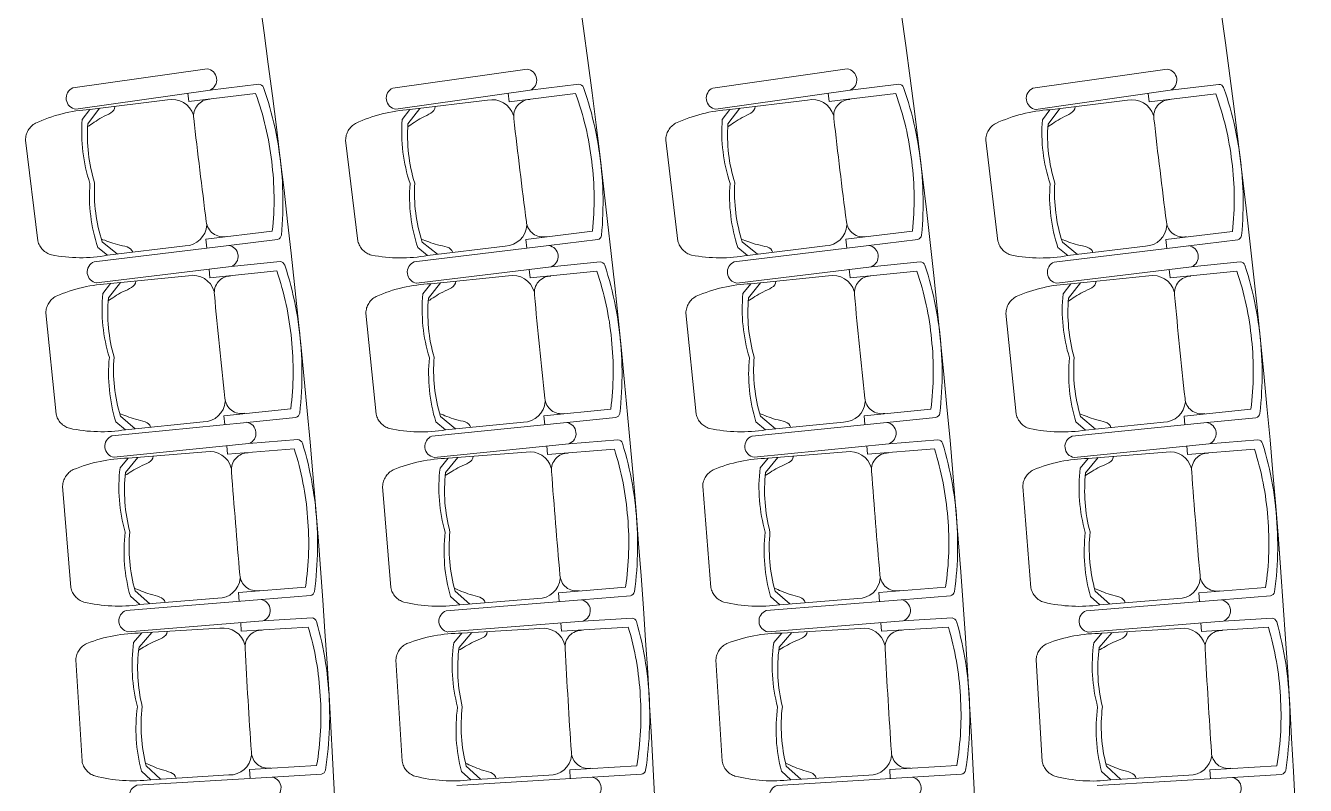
# Model space of a CAD drawing. Header units: millimetres. Extents: x 78.3 to 128, y 45 to 95.8.
# Drawn here: x 91.821 to 95.42, y 88.354 to 90.49 of the extents above; entities that cross this region are included whole.
import ezdxf

# ---------------------------------------------------------------- set-up
doc = ezdxf.new("R2010")
doc.units = ezdxf.units.MM
doc.header["$LTSCALE"] = 0.025
doc.linetypes.add('DASHED', pattern=[19.05, 12.7, -6.35])
doc.layers.add('EJES', color=7, linetype='Continuous', lineweight=0)

msp = doc.modelspace()

# ---------------------------------------------------------------- linework, layer by layer
at = {"lineweight": 15}
for p, q in [((92.3316, 90.3681), (91.9539, 90.3145)), ((93.2316, 90.3676), (92.8539, 90.314)), ((94.1316, 90.3678), (93.7539, 90.3142)), ((95.0316, 90.3673), (94.6539, 90.3137)), ((92.3397, 90.3086), (91.9621, 90.2551)), ((92.2777, 90.3001), (92.2806, 90.2763)), ((93.2397, 90.3081), (92.8621, 90.2545)), ((93.1777, 90.2996), (93.1806, 90.2758)), ((94.1397, 90.3084), (93.7621, 90.2548)), ((94.0777, 90.2998), (94.0806, 90.276)), ((95.0397, 90.3079), (94.6621, 90.2543)), ((94.9777, 90.2993), (94.9806, 90.2755)), ((92.2201, 90.2806), (92.0017, 90.2541)), ((93.1201, 90.2801), (92.9017, 90.2536)), ((94.0201, 90.2803), (93.8017, 90.2538)), ((94.9201, 90.2798), (94.7017, 90.2533)), ((92.0017, 90.2541), (91.9803, 90.2258)), ((92.0293, 90.2574), (91.9962, 90.2138)), ((92.9017, 90.2536), (92.8803, 90.2253)), ((92.9293, 90.2569), (92.8962, 90.2132)), ((93.8017, 90.2538), (93.7803, 90.2256)), ((93.8293, 90.2572), (93.7962, 90.2135)), ((94.7017, 90.2533), (94.6803, 90.225)), ((94.7293, 90.2566), (94.6962, 90.213)), ((92.3925, 89.8718), (92.0137, 89.8258)), ((92.0515, 89.844), (92.024, 89.8663)), ((92.0791, 89.8473), (92.0365, 89.8818)), ((92.2699, 89.8705), (92.0515, 89.844)), ((92.3276, 89.8891), (92.3306, 89.8643)), ((93.2925, 89.8713), (92.9137, 89.8253)), ((92.9515, 89.8434), (92.924, 89.8657)), ((92.9791, 89.8468), (92.9365, 89.8813)), ((93.1699, 89.8699), (92.9515, 89.8434)), ((93.2276, 89.8886), (93.2306, 89.8638)), ((94.1925, 89.8716), (93.8137, 89.8256)), ((93.8515, 89.8437), (93.824, 89.866)), ((93.8791, 89.847), (93.8365, 89.8815)), ((94.0699, 89.8702), (93.8515, 89.8437)), ((94.1276, 89.8889), (94.1306, 89.8641)), ((95.0925, 89.871), (94.7137, 89.8251)), ((94.7515, 89.8432), (94.724, 89.8655)), ((94.7791, 89.8465), (94.7365, 89.881)), ((94.9699, 89.8697), (94.7515, 89.8432)), ((95.0276, 89.8883), (95.0306, 89.8635)), ((92.3994, 89.8122), (92.0208, 89.7663)), ((92.3372, 89.8049), (92.3396, 89.7811)), ((93.2994, 89.8117), (92.9208, 89.7657)), ((93.2372, 89.8044), (93.2396, 89.7805)), ((94.1994, 89.812), (93.8208, 89.766)), ((94.1372, 89.8047), (94.1396, 89.7808)), ((95.0994, 89.8114), (94.7208, 89.7655)), ((95.0372, 89.8041), (95.0396, 89.7803)), ((92.0603, 89.7645), (92.0384, 89.7367)), ((92.088, 89.7673), (92.0541, 89.7243)), ((92.2793, 89.7866), (92.0603, 89.7645)), ((92.9603, 89.764), (92.9384, 89.7361)), ((92.988, 89.7668), (92.9541, 89.7237)), ((93.1793, 89.7861), (92.9603, 89.764)), ((93.8603, 89.7642), (93.8384, 89.7364)), ((93.888, 89.767), (93.8541, 89.724)), ((94.0793, 89.7863), (93.8603, 89.7642)), ((94.7603, 89.7637), (94.7384, 89.7359)), ((94.788, 89.7665), (94.7541, 89.7235)), ((94.9793, 89.7858), (94.7603, 89.7637)), ((92.4433, 89.3744), (92.0638, 89.3361)), ((92.1019, 89.3534), (92.0748, 89.3763)), ((92.1296, 89.3562), (92.0877, 89.3916)), ((92.3208, 89.3755), (92.1019, 89.3534)), ((92.3788, 89.393), (92.3813, 89.3682)), ((93.3433, 89.3739), (92.9638, 89.3356)), ((93.0019, 89.3529), (92.9748, 89.3758)), ((93.0296, 89.3557), (92.9877, 89.391)), ((93.2208, 89.375), (93.0019, 89.3529)), ((93.2788, 89.3925), (93.2813, 89.3676)), ((94.2433, 89.3742), (93.8638, 89.3358)), ((93.9019, 89.3532), (93.8748, 89.376)), ((93.9296, 89.356), (93.8877, 89.3913)), ((94.1208, 89.3753), (93.9019, 89.3532)), ((94.1788, 89.3928), (94.1813, 89.3679)), ((95.1433, 89.3736), (94.7638, 89.3353)), ((94.8019, 89.3526), (94.7748, 89.3755)), ((94.8296, 89.3554), (94.7877, 89.3908)), ((95.0208, 89.3748), (94.8019, 89.3526)), ((95.0788, 89.3922), (95.0813, 89.3674)), ((92.449, 89.3147), (92.0696, 89.2764)), ((92.3284, 89.2915), (92.1091, 89.2738)), ((92.3867, 89.3087), (92.3886, 89.2848)), ((93.349, 89.3142), (92.9696, 89.2758)), ((93.2284, 89.291), (93.0091, 89.2733)), ((93.2867, 89.3081), (93.2886, 89.2842)), ((94.249, 89.3144), (93.8696, 89.2761)), ((94.1284, 89.2912), (93.9091, 89.2735)), ((94.1867, 89.3084), (94.1886, 89.2845)), ((95.149, 89.3139), (94.7696, 89.2756)), ((95.0284, 89.2907), (94.8091, 89.273)), ((95.0867, 89.3079), (95.0886, 89.284)), ((92.1091, 89.2738), (92.0866, 89.2464)), ((92.1368, 89.276), (92.102, 89.2337)), ((93.0091, 89.2733), (92.9866, 89.2459)), ((93.0368, 89.2755), (93.002, 89.2332)), ((93.9091, 89.2735), (93.8866, 89.2462)), ((93.9368, 89.2758), (93.902, 89.2335)), ((94.8091, 89.273), (94.7866, 89.2456)), ((94.8368, 89.2752), (94.802, 89.2329)), ((92.1701, 88.8642), (92.1289, 88.9004)), ((92.42, 88.896), (92.422, 88.8711)), ((93.0701, 88.8637), (93.0289, 88.8999)), ((93.32, 88.8955), (93.322, 88.8706)), ((93.9701, 88.864), (93.9289, 88.9001)), ((94.22, 88.8958), (94.222, 88.8708)), ((94.8701, 88.8634), (94.8289, 88.8996)), ((95.12, 88.8952), (95.122, 88.8703)), ((92.4842, 88.8761), (92.1039, 88.8454)), ((92.1423, 88.862), (92.1157, 88.8854)), ((92.3617, 88.8797), (92.1423, 88.862)), ((93.3842, 88.8756), (93.0039, 88.8449)), ((93.0423, 88.8615), (93.0157, 88.8849)), ((93.2617, 88.8792), (93.0423, 88.8615)), ((94.2842, 88.8759), (93.9039, 88.8452)), ((93.9423, 88.8617), (93.9157, 88.8851)), ((94.1617, 88.8794), (93.9423, 88.8617)), ((95.1842, 88.8753), (94.8039, 88.8446)), ((94.8423, 88.8612), (94.8157, 88.8846)), ((95.0617, 88.8789), (94.8423, 88.8612)), ((92.4886, 88.8163), (92.1085, 88.7856)), ((92.3676, 88.7955), (92.148, 88.7822)), ((92.4262, 88.8115), (92.4277, 88.7876)), ((93.3886, 88.8158), (93.0085, 88.7851)), ((93.2676, 88.795), (93.048, 88.7817)), ((93.3262, 88.811), (93.3277, 88.787)), ((94.2886, 88.816), (93.9085, 88.7853)), ((94.1676, 88.7953), (93.948, 88.782)), ((94.2262, 88.8112), (94.2277, 88.7873)), ((95.1886, 88.8155), (94.8085, 88.7848)), ((95.0676, 88.7947), (94.848, 88.7814)), ((95.1262, 88.8107), (95.1277, 88.7868)), ((92.148, 88.7822), (92.1249, 88.7553)), ((92.1758, 88.7839), (92.1401, 88.7423)), ((93.048, 88.7817), (93.0249, 88.7548)), ((93.0758, 88.7834), (93.0401, 88.7418)), ((93.948, 88.782), (93.9249, 88.7551)), ((93.9758, 88.7837), (93.9401, 88.742)), ((94.848, 88.7814), (94.8249, 88.7545)), ((94.8758, 88.7831), (94.8401, 88.7415)), ((92.1729, 88.3698), (92.1468, 88.3938)), ((92.2007, 88.3715), (92.1603, 88.4085)), ((92.4512, 88.3983), (92.4527, 88.3733)), ((93.0729, 88.3693), (93.0468, 88.3932)), ((93.1007, 88.371), (93.0603, 88.408)), ((93.3512, 88.3977), (93.3527, 88.3728)), ((93.9729, 88.3696), (93.9468, 88.3935)), ((94.0007, 88.3713), (93.9603, 88.4083)), ((94.2512, 88.398), (94.2527, 88.3731)), ((94.8729, 88.3691), (94.8468, 88.393)), ((94.9007, 88.3707), (94.8603, 88.4077)), ((95.1512, 88.3975), (95.1527, 88.3725)), ((92.515, 88.3771), (92.1341, 88.354)), ((92.3926, 88.3831), (92.1729, 88.3698)), ((93.415, 88.3766), (93.0341, 88.3535)), ((93.2926, 88.3826), (93.0729, 88.3693)), ((94.315, 88.3768), (93.9341, 88.3538)), ((94.1926, 88.3829), (93.9729, 88.3696)), ((95.215, 88.3763), (94.8341, 88.3533)), ((95.0926, 88.3823), (94.8729, 88.3691))]:
    msp.add_line(p, q, dxfattribs=at)
at = {"linetype": 'DASHED', "lineweight": 15}
for p, q in [((91.8211, 90.168), (91.8555, 89.8843)), ((92.7211, 90.1675), (92.7555, 89.8838)), ((93.6211, 90.1677), (93.6555, 89.8841)), ((94.5211, 90.1672), (94.5555, 89.8835)), ((91.878, 89.682), (91.9068, 89.3977)), ((92.778, 89.6815), (92.8068, 89.3972)), ((93.678, 89.6818), (93.7068, 89.3975)), ((94.578, 89.6812), (94.6068, 89.397)), ((91.9252, 89.195), (91.9482, 88.9102)), ((92.8252, 89.1945), (92.8482, 88.9097)), ((93.7252, 89.1948), (93.7482, 88.91)), ((94.6252, 89.1942), (94.6482, 88.9094)), ((91.9625, 88.7072), (91.9798, 88.422)), ((92.8625, 88.7067), (92.8798, 88.4215)), ((93.7625, 88.7069), (93.7798, 88.4217)), ((94.6625, 88.7064), (94.6798, 88.4212))]:
    msp.add_line(p, q, dxfattribs=at)
at = {"lineweight": 15}
for points in [[(92.2806, 90.2763), (92.4679, 90.299)], [(92.3394, 90.3086), (92.4767, 90.3253)], [(93.1806, 90.2758), (93.3679, 90.2985)], [(93.2394, 90.3081), (93.3767, 90.3248)], [(94.0806, 90.276), (94.2679, 90.2988)], [(94.1394, 90.3084), (94.2767, 90.325)], [(94.9806, 90.2755), (95.1679, 90.2982)], [(95.0394, 90.3078), (95.1767, 90.3245)], [(92.3276, 89.8891), (92.5149, 89.9119)], [(93.2276, 89.8886), (93.4149, 89.9114)], [(94.1276, 89.8889), (94.3149, 89.9116)], [(95.0276, 89.8883), (95.2149, 89.9111)], [(92.3925, 89.8718), (92.5298, 89.8885)], [(93.2925, 89.8713), (93.4298, 89.888)], [(94.1925, 89.8716), (94.3298, 89.8882)], [(95.0925, 89.871), (95.2298, 89.8877)], [(92.3396, 89.7811), (92.5274, 89.8)], [(92.3991, 89.8122), (92.5367, 89.8261)], [(93.2396, 89.7805), (93.4274, 89.7995)], [(93.2991, 89.8117), (93.4367, 89.8256)], [(94.1396, 89.7808), (94.3274, 89.7998)], [(94.1991, 89.8119), (94.3367, 89.8258)], [(95.0396, 89.7803), (95.2274, 89.7992)], [(95.0991, 89.8114), (95.2367, 89.8253)], [(92.3788, 89.393), (92.5666, 89.412)], [(93.2788, 89.3925), (93.4666, 89.4115)], [(94.1788, 89.3928), (94.3666, 89.4117)], [(95.0788, 89.3922), (95.2666, 89.4112)], [(92.4433, 89.3744), (92.5809, 89.3883)], [(93.3433, 89.3739), (93.4809, 89.3878)], [(94.2433, 89.3742), (94.3809, 89.3881)], [(95.1433, 89.3736), (95.2809, 89.3875)], [(92.4488, 89.3147), (92.5866, 89.3258)], [(93.3488, 89.3142), (93.4866, 89.3253)], [(94.2488, 89.3144), (94.3866, 89.3256)], [(95.1488, 89.3139), (95.2866, 89.325)], [(92.3886, 89.2848), (92.5767, 89.2999)], [(93.2886, 89.2842), (93.4767, 89.2994)], [(94.1886, 89.2845), (94.3767, 89.2997)], [(95.0886, 89.284), (95.2767, 89.2991)], [(92.42, 88.896), (92.6081, 88.9112)], [(93.32, 88.8955), (93.5081, 88.9107)], [(94.22, 88.8958), (94.4081, 88.9109)], [(95.12, 88.8952), (95.3081, 88.9104)], [(92.4842, 88.8761), (92.622, 88.8872)], [(93.3842, 88.8756), (93.522, 88.8867)], [(94.2842, 88.8759), (94.422, 88.887)], [(95.1842, 88.8753), (95.322, 88.8865)], [(92.4884, 88.8163), (92.6265, 88.8246)], [(93.3884, 88.8157), (93.5265, 88.8241)], [(94.2884, 88.816), (94.4265, 88.8244)], [(95.1884, 88.8155), (95.3265, 88.8238)], [(92.4277, 88.7876), (92.616, 88.799)], [(93.3277, 88.787), (93.516, 88.7984)], [(94.2277, 88.7873), (94.416, 88.7987)], [(95.1277, 88.7868), (95.316, 88.7982)], [(92.4512, 88.3983), (92.6396, 88.4097)], [(93.3512, 88.3977), (93.5396, 88.4091)], [(94.2512, 88.398), (94.4396, 88.4094)], [(95.1512, 88.3975), (95.3396, 88.4089)], [(92.515, 88.3771), (92.653, 88.3854)], [(93.415, 88.3766), (93.553, 88.3849)], [(94.315, 88.3768), (94.453, 88.3852)], [(95.215, 88.3763), (95.353, 88.3846)]]:
    msp.add_lwpolyline(points, dxfattribs=at)
for points in [[(92.4679, 90.299, -0.059139), (92.5131, 90.1081, -0.059139)], [(92.4901, 90.3161, 0.288243), (92.4767, 90.3253, 0.288243)], [(92.4901, 90.3161, -0.060987), (92.5407, 90.083, -0.060987)], [(93.3679, 90.2985, -0.059139), (93.4131, 90.1076, -0.059139)], [(93.3901, 90.3156, 0.288243), (93.3767, 90.3248, 0.288243)], [(93.3901, 90.3156, -0.060987), (93.4407, 90.0825, -0.060987)], [(94.2679, 90.2988, -0.059139), (94.3131, 90.1078, -0.059139)], [(94.2901, 90.3159, 0.288243), (94.2767, 90.325, 0.288243)], [(94.2901, 90.3159, -0.060987), (94.3407, 90.0827, -0.060987)], [(95.1679, 90.2982, -0.059139), (95.2131, 90.1073, -0.059139)], [(95.1901, 90.3153, 0.288243), (95.1767, 90.3245, 0.288243)], [(95.1901, 90.3153, -0.060987), (95.2407, 90.0822, -0.060987)], [(92.2929, 90.2379, 0.38944), (92.2201, 90.2806, -0.177299)], [(92.339, 90.2825, 0.450517), (92.2941, 90.2286, 0.003626), (92.3112, 90.0836, 0.003626)], [(93.1929, 90.2373, 0.38944), (93.1201, 90.2801, -0.177299)], [(93.239, 90.282, 0.450517), (93.1941, 90.2281, 0.003626), (93.2112, 90.083, 0.003626)], [(94.0929, 90.2376, 0.38944), (94.0201, 90.2803, -0.177299)], [(94.139, 90.2823, 0.450517), (94.0941, 90.2284, 0.003626), (94.1112, 90.0833, 0.003626)], [(94.9929, 90.2371, 0.38944), (94.9201, 90.2798, -0.177299)], [(95.039, 90.2817, 0.450517), (94.9941, 90.2278, 0.003626), (95.0112, 90.0828, 0.003626)], [(91.9803, 90.2258, 0.099555), (92.0021, 90.046, 0.500475)], [(92.8803, 90.2253, 0.099555), (92.9021, 90.0455, 0.500475)], [(93.7803, 90.2256, 0.099555), (93.8021, 90.0458, 0.500475)], [(94.6803, 90.225, 0.099555), (94.7021, 90.0453, 0.500475)], [(91.9962, 90.2138, 0.093035), (92.0153, 90.0476, 0.093035)], [(92.8962, 90.2132, 0.093035), (92.9153, 90.0471, 0.093035)], [(93.7962, 90.2135, 0.093035), (93.8153, 90.0474, 0.093035)], [(94.6962, 90.213, 0.093035), (94.7153, 90.0469, 0.093035)], [(92.5406, 89.9006, 0.060987), (92.5339, 90.1391, 0.060987)], [(93.4406, 89.9001, 0.060987), (93.4339, 90.1386, 0.060987)], [(94.3406, 89.9003, 0.060987), (94.3339, 90.1388, 0.060987)], [(95.2406, 89.8998, 0.060987), (95.2339, 90.1383, 0.060987)], [(92.3858, 89.8971, -0.450517), (92.3293, 89.9386, -0.003626), (92.3112, 90.0836, -0.003626)], [(92.5149, 89.9119, 0.059139), (92.5131, 90.1081, 0.059139)], [(93.2858, 89.8965, -0.450517), (93.2293, 89.9381, -0.003626), (93.2112, 90.083, -0.003626)], [(93.4149, 89.9114, 0.059139), (93.4131, 90.1076, 0.059139)], [(94.1858, 89.8968, -0.450517), (94.1293, 89.9384, -0.003626), (94.1112, 90.0833, -0.003626)], [(94.3149, 89.9116, 0.059139), (94.3131, 90.1078, 0.059139)], [(95.0858, 89.8963, -0.450517), (95.0293, 89.9378, -0.003626), (95.0112, 90.0828, -0.003626)], [(95.2149, 89.9111, 0.059139), (95.2131, 90.1073, 0.059139)], [(92.024, 89.8663, -0.099555), (92.0021, 90.046, -0.500475)], [(92.0365, 89.8818, -0.093035), (92.0153, 90.0476, -0.093035)], [(92.924, 89.8657, -0.099555), (92.9021, 90.0455, -0.500475)], [(92.9365, 89.8813, -0.093035), (92.9153, 90.0471, -0.093035)], [(93.824, 89.866, -0.099555), (93.8021, 90.0458, -0.500475)], [(93.8365, 89.8815, -0.093035), (93.8153, 90.0474, -0.093035)], [(94.724, 89.8655, -0.099555), (94.7021, 90.0453, -0.500475)], [(94.7365, 89.881, -0.093035), (94.7153, 90.0469, -0.093035)], [(92.3304, 89.9294, -0.38944), (92.2699, 89.8705, 0.177299)], [(92.5406, 89.9006, -0.288243), (92.5298, 89.8885, -0.288243)], [(93.2304, 89.9289, -0.38944), (93.1699, 89.8699, 0.177299)], [(94.1304, 89.9291, -0.38944), (94.0699, 89.8702, 0.177299)], [(95.0304, 89.9286, -0.38944), (94.9699, 89.8697, 0.177299)], [(93.4406, 89.9001, -0.288243), (93.4298, 89.888, -0.288243)], [(94.3406, 89.9003, -0.288243), (94.3298, 89.8882, -0.288243)], [(95.2406, 89.8998, -0.288243), (95.2298, 89.8877, -0.288243)], [(92.5274, 89.8, -0.059139), (92.5687, 89.6082, -0.059139)], [(92.5499, 89.8167, 0.288243), (92.5367, 89.8261, 0.288243)], [(92.5499, 89.8167, -0.060987), (92.5958, 89.5826, -0.060987)], [(93.4274, 89.7995, -0.059139), (93.4687, 89.6077, -0.059139)], [(93.4499, 89.8162, 0.288243), (93.4367, 89.8256, 0.288243)], [(93.4499, 89.8162, -0.060987), (93.4958, 89.582, -0.060987)], [(94.3274, 89.7998, -0.059139), (94.3687, 89.608, -0.059139)], [(94.3499, 89.8164, 0.288243), (94.3367, 89.8258, 0.288243)], [(94.3499, 89.8164, -0.060987), (94.3958, 89.5823, -0.060987)], [(95.2274, 89.7992, -0.059139), (95.2687, 89.6074, -0.059139)], [(95.2499, 89.8159, 0.288243), (95.2367, 89.8253, 0.288243)], [(95.2499, 89.8159, -0.060987), (95.2958, 89.5818, -0.060987)], [(92.3512, 89.7424, 0.38944), (92.2793, 89.7866, -0.177299)], [(92.3982, 89.7861, 0.450517), (92.3521, 89.7331, 0.003626), (92.3663, 89.5878, 0.003626)], [(93.2512, 89.7419, 0.38944), (93.1793, 89.7861, -0.177299)], [(93.2982, 89.7856, 0.450517), (93.2521, 89.7326, 0.003626), (93.2663, 89.5872, 0.003626)], [(94.1512, 89.7421, 0.38944), (94.0793, 89.7863, -0.177299)], [(94.1982, 89.7859, 0.450517), (94.1521, 89.7329, 0.003626), (94.1663, 89.5875, 0.003626)], [(95.0512, 89.7416, 0.38944), (94.9793, 89.7858, -0.177299)], [(95.0982, 89.7853, 0.450517), (95.0521, 89.7324, 0.003626), (95.0663, 89.587, 0.003626)], [(92.0384, 89.7367, 0.099555), (92.0566, 89.5565, 0.500475)], [(92.0541, 89.7243, 0.093035), (92.0698, 89.5578, 0.093035)], [(92.9384, 89.7361, 0.099555), (92.9566, 89.556, 0.500475)], [(92.9541, 89.7237, 0.093035), (92.9698, 89.5573, 0.093035)], [(93.8384, 89.7364, 0.099555), (93.8566, 89.5562, 0.500475)], [(93.8541, 89.724, 0.093035), (93.8698, 89.5575, 0.093035)], [(94.7384, 89.7359, 0.099555), (94.7566, 89.5557, 0.500475)], [(94.7541, 89.7235, 0.093035), (94.7698, 89.557, 0.093035)], [(92.592, 89.4002, 0.060987), (92.5901, 89.6388, 0.060987)], [(93.492, 89.3997, 0.060987), (93.4901, 89.6383, 0.060987)], [(94.392, 89.3999, 0.060987), (94.3901, 89.6385, 0.060987)], [(95.292, 89.3994, 0.060987), (95.2901, 89.638, 0.060987)], [(92.4372, 89.3998, -0.450517), (92.3815, 89.4425, -0.003626), (92.3663, 89.5878, -0.003626)], [(92.5666, 89.412, 0.059139), (92.5687, 89.6082, 0.059139)], [(93.3372, 89.3993, -0.450517), (93.2815, 89.442, -0.003626), (93.2663, 89.5872, -0.003626)], [(93.4666, 89.4115, 0.059139), (93.4687, 89.6077, 0.059139)], [(94.2372, 89.3995, -0.450517), (94.1815, 89.4422, -0.003626), (94.1663, 89.5875, -0.003626)], [(94.3666, 89.4117, 0.059139), (94.3687, 89.608, 0.059139)], [(95.1372, 89.399, -0.450517), (95.0815, 89.4417, -0.003626), (95.0663, 89.587, -0.003626)], [(95.2666, 89.4112, 0.059139), (95.2687, 89.6074, 0.059139)], [(92.0748, 89.3763, -0.099555), (92.0566, 89.5565, -0.500475)], [(92.0877, 89.3916, -0.093035), (92.0698, 89.5578, -0.093035)], [(92.9748, 89.3758, -0.099555), (92.9566, 89.556, -0.500475)], [(92.9877, 89.391, -0.093035), (92.9698, 89.5573, -0.093035)], [(93.8748, 89.376, -0.099555), (93.8566, 89.5562, -0.500475)], [(93.8877, 89.3913, -0.093035), (93.8698, 89.5575, -0.093035)], [(94.7748, 89.3755, -0.099555), (94.7566, 89.5557, -0.500475)], [(94.7877, 89.3908, -0.093035), (94.7698, 89.557, -0.093035)], [(92.3824, 89.4332, -0.38944), (92.3208, 89.3755, 0.177299)], [(93.2824, 89.4327, -0.38944), (93.2208, 89.375, 0.177299)], [(94.1824, 89.433, -0.38944), (94.1208, 89.3753, 0.177299)], [(92.592, 89.4002, -0.288243), (92.5809, 89.3883, -0.288243)], [(93.492, 89.3997, -0.288243), (93.4809, 89.3878, -0.288243)], [(94.392, 89.3999, -0.288243), (94.3809, 89.3881, -0.288243)], [(95.0824, 89.4324, -0.38944), (95.0208, 89.3748, 0.177299)], [(95.292, 89.3994, -0.288243), (95.2809, 89.3875, -0.288243)], [(92.5996, 89.3161, 0.288243), (92.5866, 89.3258, 0.288243)], [(93.4996, 89.3156, 0.288243), (93.4866, 89.3253, 0.288243)], [(94.3996, 89.3159, 0.288243), (94.3866, 89.3256, 0.288243)], [(95.2996, 89.3153, 0.288243), (95.2866, 89.325, 0.288243)], [(92.3995, 89.2459, 0.38944), (92.3284, 89.2915, -0.177299)], [(92.4473, 89.2886, 0.450517), (92.4002, 89.2366, 0.003626), (92.4115, 89.091, 0.003626)], [(92.5767, 89.2999, -0.059139), (92.6142, 89.1073, -0.059139)], [(92.5996, 89.3161, -0.060987), (92.6408, 89.0811, -0.060987)], [(93.2995, 89.2453, 0.38944), (93.2284, 89.291, -0.177299)], [(93.4767, 89.2994, -0.059139), (93.5142, 89.1068, -0.059139)], [(93.4996, 89.3156, -0.060987), (93.5408, 89.0806, -0.060987)], [(94.1995, 89.2456, 0.38944), (94.1284, 89.2912, -0.177299)], [(94.3767, 89.2997, -0.059139), (94.4142, 89.1071, -0.059139)], [(94.3996, 89.3159, -0.060987), (94.4408, 89.0809, -0.060987)], [(95.0995, 89.2451, 0.38944), (95.0284, 89.2907, -0.177299)], [(95.2767, 89.2991, -0.059139), (95.3142, 89.1065, -0.059139)], [(95.2996, 89.3153, -0.060987), (95.3408, 89.0803, -0.060987)], [(93.3473, 89.2881, 0.450517), (93.3002, 89.2361, 0.003626), (93.3115, 89.0904, 0.003626)], [(94.2473, 89.2884, 0.450517), (94.2002, 89.2363, 0.003626), (94.2115, 89.0907, 0.003626)], [(95.1473, 89.2879, 0.450517), (95.1002, 89.2358, 0.003626), (95.1115, 89.0902, 0.003626)], [(92.0866, 89.2464, 0.099555), (92.1011, 89.0659, 0.500475)], [(92.102, 89.2337, 0.093035), (92.1144, 89.067, 0.093035)], [(92.9866, 89.2459, 0.099555), (93.0011, 89.0654, 0.500475)], [(93.002, 89.2332, 0.093035), (93.0144, 89.0665, 0.093035)], [(93.8866, 89.2462, 0.099555), (93.9011, 89.0656, 0.500475)], [(93.902, 89.2335, 0.093035), (93.9144, 89.0667, 0.093035)], [(94.7866, 89.2456, 0.099555), (94.8011, 89.0651, 0.500475)], [(94.802, 89.2329, 0.093035), (94.8144, 89.0662, 0.093035)], [(92.6333, 88.8989, 0.060987), (92.6362, 89.1375, 0.060987)], [(93.5333, 88.8984, 0.060987), (93.5362, 89.1369, 0.060987)], [(94.4333, 88.8986, 0.060987), (94.4362, 89.1372, 0.060987)], [(95.3333, 88.8981, 0.060987), (95.3362, 89.1367, 0.060987)], [(92.4785, 88.9016, -0.450517), (92.4237, 88.9454, -0.003626), (92.4115, 89.091, -0.003626)], [(92.6081, 88.9112, 0.059139), (92.6142, 89.1073, 0.059139)], [(93.3785, 88.9011, -0.450517), (93.3237, 88.9449, -0.003626), (93.3115, 89.0904, -0.003626)], [(93.5081, 88.9107, 0.059139), (93.5142, 89.1068, 0.059139)], [(94.2785, 88.9013, -0.450517), (94.2237, 88.9452, -0.003626), (94.2115, 89.0907, -0.003626)], [(94.4081, 88.9109, 0.059139), (94.4142, 89.1071, 0.059139)], [(95.1785, 88.9008, -0.450517), (95.1237, 88.9446, -0.003626), (95.1115, 89.0902, -0.003626)], [(95.3081, 88.9104, 0.059139), (95.3142, 89.1065, 0.059139)], [(92.1157, 88.8854, -0.099555), (92.1011, 89.0659, -0.500475)], [(92.1289, 88.9004, -0.093035), (92.1144, 89.067, -0.093035)], [(93.0157, 88.8849, -0.099555), (93.0011, 89.0654, -0.500475)], [(93.0289, 88.8999, -0.093035), (93.0144, 89.0665, -0.093035)], [(93.9157, 88.8851, -0.099555), (93.9011, 89.0656, -0.500475)], [(93.9289, 88.9001, -0.093035), (93.9144, 89.0667, -0.093035)], [(94.8157, 88.8846, -0.099555), (94.8011, 89.0651, -0.500475)], [(94.8289, 88.8996, -0.093035), (94.8144, 89.0662, -0.093035)], [(92.4245, 88.9361, -0.38944), (92.3617, 88.8797, 0.177299)], [(93.3245, 88.9356, -0.38944), (93.2617, 88.8792, 0.177299)], [(94.2245, 88.9359, -0.38944), (94.1617, 88.8794, 0.177299)], [(95.1245, 88.9353, -0.38944), (95.0617, 88.8789, 0.177299)], [(92.6333, 88.8989, -0.288243), (92.622, 88.8872, -0.288243)], [(93.5333, 88.8984, -0.288243), (93.522, 88.8867, -0.288243)], [(94.4333, 88.8986, -0.288243), (94.422, 88.887, -0.288243)], [(95.3333, 88.8981, -0.288243), (95.322, 88.8865, -0.288243)], [(92.6392, 88.8147, 0.288243), (92.6265, 88.8246, 0.288243)], [(93.5392, 88.8142, 0.288243), (93.5265, 88.8241, 0.288243)], [(94.4392, 88.8144, 0.288243), (94.4265, 88.8244, 0.288243)], [(95.3392, 88.8139, 0.288243), (95.3265, 88.8238, 0.288243)], [(92.4377, 88.7485, 0.38944), (92.3676, 88.7955, -0.177299)], [(92.4864, 88.7903, 0.450517), (92.4383, 88.7392, 0.003626), (92.4466, 88.5933, 0.003626)], [(92.616, 88.799, -0.059139), (92.6497, 88.6056, -0.059139)], [(92.6392, 88.8147, -0.060987), (92.6757, 88.5789, -0.060987)], [(93.3377, 88.7479, 0.38944), (93.2676, 88.795, -0.177299)], [(93.3864, 88.7897, 0.450517), (93.3383, 88.7386, 0.003626), (93.3466, 88.5928, 0.003626)], [(93.516, 88.7984, -0.059139), (93.5497, 88.6051, -0.059139)], [(93.5392, 88.8142, -0.060987), (93.5757, 88.5784, -0.060987)], [(94.2377, 88.7482, 0.38944), (94.1676, 88.7953, -0.177299)], [(94.2864, 88.79, 0.450517), (94.2383, 88.7389, 0.003626), (94.2466, 88.5931, 0.003626)], [(94.416, 88.7987, -0.059139), (94.4497, 88.6054, -0.059139)], [(94.4392, 88.8144, -0.060987), (94.4757, 88.5786, -0.060987)], [(95.1377, 88.7477, 0.38944), (95.0676, 88.7947, -0.177299)], [(95.1864, 88.7895, 0.450517), (95.1383, 88.7384, 0.003626), (95.1466, 88.5926, 0.003626)], [(95.316, 88.7982, -0.059139), (95.3497, 88.6048, -0.059139)], [(95.3392, 88.8139, -0.060987), (95.3757, 88.5781, -0.060987)], [(92.1249, 88.7553, 0.099555), (92.1358, 88.5745, 0.500475)], [(93.0249, 88.7548, 0.099555), (93.0358, 88.574, 0.500475)], [(93.9249, 88.7551, 0.099555), (93.9358, 88.5743, 0.500475)], [(94.8249, 88.7545, 0.099555), (94.8358, 88.5738, 0.500475)], [(92.1401, 88.7423, 0.093035), (92.1491, 88.5754, 0.093035)], [(93.0401, 88.7418, 0.093035), (93.0491, 88.5748, 0.093035)], [(93.9401, 88.742, 0.093035), (93.9491, 88.5751, 0.093035)], [(94.8401, 88.7415, 0.093035), (94.8491, 88.5746, 0.093035)], [(92.6396, 88.4097, 0.059139), (92.6497, 88.6056, 0.059139)], [(92.6645, 88.3968, 0.060987), (92.6723, 88.6353, 0.060987)], [(93.5396, 88.4091, 0.059139), (93.5497, 88.6051, 0.059139)], [(93.5645, 88.3963, 0.060987), (93.5723, 88.6348, 0.060987)], [(94.4396, 88.4094, 0.059139), (94.4497, 88.6054, 0.059139)], [(94.4645, 88.3966, 0.060987), (94.4723, 88.635, 0.060987)], [(95.3396, 88.4089, 0.059139), (95.3497, 88.6048, 0.059139)], [(95.3645, 88.3961, 0.060987), (95.3723, 88.6345, 0.060987)], [(92.1468, 88.3938, -0.099555), (92.1358, 88.5745, -0.500475)], [(92.1603, 88.4085, -0.093035), (92.1491, 88.5754, -0.093035)], [(92.5099, 88.4027, -0.450517), (92.4559, 88.4476, -0.003626), (92.4466, 88.5933, -0.003626)], [(93.0468, 88.3932, -0.099555), (93.0358, 88.574, -0.500475)], [(93.0603, 88.408, -0.093035), (93.0491, 88.5748, -0.093035)], [(93.4099, 88.4021, -0.450517), (93.3559, 88.4471, -0.003626), (93.3466, 88.5928, -0.003626)], [(93.9468, 88.3935, -0.099555), (93.9358, 88.5743, -0.500475)], [(93.9603, 88.4083, -0.093035), (93.9491, 88.5751, -0.093035)], [(94.3099, 88.4024, -0.450517), (94.2559, 88.4473, -0.003626), (94.2466, 88.5931, -0.003626)], [(94.8468, 88.393, -0.099555), (94.8358, 88.5738, -0.500475)], [(94.8603, 88.4077, -0.093035), (94.8491, 88.5746, -0.093035)], [(95.2099, 88.4019, -0.450517), (95.1559, 88.4468, -0.003626), (95.1466, 88.5926, -0.003626)], [(92.4565, 88.4383, -0.38944), (92.3926, 88.3831, 0.177299)], [(93.3565, 88.4378, -0.38944), (93.2926, 88.3826, 0.177299)], [(94.2565, 88.438, -0.38944), (94.1926, 88.3829, 0.177299)], [(95.1565, 88.4375, -0.38944), (95.0926, 88.3823, 0.177299)], [(92.6645, 88.3968, -0.288243), (92.653, 88.3854, -0.288243)], [(93.5645, 88.3963, -0.288243), (93.553, 88.3849, -0.288243)], [(94.4645, 88.3966, -0.288243), (94.453, 88.3852, -0.288243)], [(95.3645, 88.3961, -0.288243), (95.353, 88.3846, -0.288243)]]:
    msp.add_lwpolyline(points, format="xyb", dxfattribs=at)
at = {"linetype": 'DASHED', "lineweight": 15}
for points in [[(92.0017, 90.2541, 0.09218), (91.849, 90.2155, 0.273589), (91.8211, 90.168, 0.273589)], [(92.9017, 90.2536, 0.09218), (92.749, 90.2149, 0.273589), (92.7211, 90.1675, 0.273589)], [(93.8017, 90.2538, 0.09218), (93.649, 90.2152, 0.273589), (93.6211, 90.1677, 0.273589)], [(94.7017, 90.2533, 0.09218), (94.549, 90.2147, 0.273589), (94.5211, 90.1672, 0.273589)], [(92.0515, 89.844, -0.09218), (91.894, 89.8449, -0.273589), (91.8555, 89.8843, -0.273589)], [(92.9515, 89.8434, -0.09218), (92.794, 89.8444, -0.273589), (92.7555, 89.8838, -0.273589)], [(93.8515, 89.8437, -0.09218), (93.694, 89.8446, -0.273589), (93.6555, 89.8841, -0.273589)], [(94.7515, 89.8432, -0.09218), (94.594, 89.8441, -0.273589), (94.5555, 89.8835, -0.273589)], [(92.0603, 89.7645, 0.09218), (91.9069, 89.7289, 0.273589), (91.878, 89.682, 0.273589)], [(92.9603, 89.764, 0.09218), (92.8069, 89.7284, 0.273589), (92.778, 89.6815, 0.273589)], [(93.8603, 89.7642, 0.09218), (93.7069, 89.7287, 0.273589), (93.678, 89.6818, 0.273589)], [(94.7603, 89.7637, 0.09218), (94.6069, 89.7281, 0.273589), (94.578, 89.6812, 0.273589)], [(92.1019, 89.3534, -0.09218), (91.9444, 89.3576, -0.273589), (91.9068, 89.3977, -0.273589)], [(93.0019, 89.3529, -0.09218), (92.8444, 89.357, -0.273589), (92.8068, 89.3972, -0.273589)], [(93.9019, 89.3532, -0.09218), (93.7444, 89.3573, -0.273589), (93.7068, 89.3975, -0.273589)], [(94.8019, 89.3526, -0.09218), (94.6444, 89.3568, -0.273589), (94.6068, 89.397, -0.273589)], [(92.1091, 89.2738, 0.09218), (91.955, 89.2414, 0.273589), (91.9252, 89.195, 0.273589)], [(93.0091, 89.2733, 0.09218), (92.855, 89.2408, 0.273589), (92.8252, 89.1945, 0.273589)], [(93.9091, 89.2735, 0.09218), (93.755, 89.2411, 0.273589), (93.7252, 89.1948, 0.273589)], [(94.8091, 89.273, 0.09218), (94.655, 89.2406, 0.273589), (94.6252, 89.1942, 0.273589)], [(92.1423, 88.862, -0.09218), (91.985, 88.8693, -0.273589), (91.9482, 88.9102, -0.273589)], [(93.0423, 88.8615, -0.09218), (92.885, 88.8688, -0.273589), (92.8482, 88.9097, -0.273589)], [(93.9423, 88.8617, -0.09218), (93.785, 88.869, -0.273589), (93.7482, 88.91, -0.273589)], [(94.8423, 88.8612, -0.09218), (94.685, 88.8685, -0.273589), (94.6482, 88.9094, -0.273589)], [(92.148, 88.7822, 0.09218), (91.9932, 88.7529, 0.273589), (91.9625, 88.7072, 0.273589)], [(93.048, 88.7817, 0.09218), (92.8932, 88.7524, 0.273589), (92.8625, 88.7067, 0.273589)], [(93.948, 88.782, 0.09218), (93.7932, 88.7526, 0.273589), (93.7625, 88.7069, 0.273589)], [(94.848, 88.7814, 0.09218), (94.6932, 88.7521, 0.273589), (94.6625, 88.7064, 0.273589)], [(92.1729, 88.3698, -0.09218), (92.0158, 88.3803, -0.273589), (91.9798, 88.422, -0.273589)], [(93.0729, 88.3693, -0.09218), (92.9158, 88.3798, -0.273589), (92.8798, 88.4215, -0.273589)], [(93.9729, 88.3696, -0.09218), (93.8158, 88.38, -0.273589), (93.7798, 88.4217, -0.273589)], [(94.8729, 88.3691, -0.09218), (94.7158, 88.3795, -0.273589), (94.6798, 88.4212, -0.273589)]]:
    msp.add_lwpolyline(points, format="xyb", dxfattribs=at)
at = {"lineweight": 15}
for centre, start, end in [((92.3273, 90.3372), 293.4557, 82.5601), ((93.2273, 90.3367), 293.4557, 82.5601), ((94.1273, 90.337), 293.4557, 82.5601), ((95.0273, 90.3364), 293.4557, 82.5601), ((91.9664, 90.2859), 113.6059, 262.7103), ((92.8664, 90.2854), 113.6059, 262.7103), ((93.7664, 90.2857), 113.6059, 262.7103), ((94.6664, 90.2851), 113.6059, 262.7103), ((92.3875, 89.8411), 292.3019, 81.4063), ((93.2875, 89.8405), 292.3019, 81.4063), ((94.1875, 89.8408), 292.3019, 81.4063), ((95.0875, 89.8403), 292.3019, 81.4063), ((92.0256, 89.797), 112.4521, 261.5565), ((92.9256, 89.7965), 112.4521, 261.5565), ((93.8256, 89.7968), 112.4521, 261.5565), ((94.7256, 89.7962), 112.4521, 261.5565), ((92.4378, 89.3438), 291.148, 80.2524), ((93.3378, 89.3432), 291.148, 80.2524), ((94.2378, 89.3435), 291.148, 80.2524), ((95.1378, 89.343), 291.148, 80.2524), ((92.0751, 89.307), 111.2982, 260.4026), ((92.9751, 89.3065), 111.2982, 260.4026), ((93.8751, 89.3068), 111.2982, 260.4026), ((94.7751, 89.3063), 111.2982, 260.4026), ((92.478, 88.8456), 289.9942, 79.0986), ((93.378, 88.845), 289.9942, 79.0986), ((94.278, 88.8453), 289.9942, 79.0986), ((95.178, 88.8448), 289.9942, 79.0986), ((92.1146, 88.8162), 110.1444, 259.2488), ((93.0146, 88.8156), 110.1444, 259.2488), ((93.9146, 88.8159), 110.1444, 259.2488), ((94.8146, 88.8154), 110.1444, 259.2488), ((92.1443, 88.3246), 108.9906, 258.0949), ((92.5082, 88.3467), 288.8403, 77.9447), ((93.4082, 88.3461), 288.8403, 77.9447), ((93.9443, 88.3243), 108.9906, 258.0949), ((94.3082, 88.3464), 288.8403, 77.9447), ((95.2082, 88.3459), 288.8403, 77.9447)]:
    msp.add_arc(centre, 0.0312, start, end, dxfattribs=at)
for points in [[(92.0725, 90.2627), (92.072, 90.2459), (92.0382, 90.2366), (92.006, 90.2122), (91.9957, 90.2057)], [(92.9725, 90.2621), (92.972, 90.2453), (92.9382, 90.2361), (92.906, 90.2117), (92.8957, 90.2051)], [(93.8725, 90.2624), (93.872, 90.2456), (93.8382, 90.2364), (93.806, 90.2119), (93.7957, 90.2054)], [(94.7725, 90.2619), (94.772, 90.2451), (94.7382, 90.2358), (94.706, 90.2114), (94.6957, 90.2049)], [(92.1223, 89.8525), (92.1178, 89.8688), (92.0827, 89.8696), (92.0457, 89.8857), (92.0341, 89.8895)], [(93.0223, 89.852), (93.0178, 89.8682), (92.9827, 89.8691), (92.9457, 89.8851), (92.9341, 89.889)], [(93.9223, 89.8523), (93.9178, 89.8685), (93.8827, 89.8694), (93.8457, 89.8854), (93.8341, 89.8893)], [(94.8223, 89.8518), (94.8178, 89.868), (94.7827, 89.8688), (94.7457, 89.8849), (94.7341, 89.8887)], [(92.1312, 89.7716), (92.1305, 89.7548), (92.0964, 89.7463), (92.0638, 89.7225), (92.0534, 89.7162)], [(93.0312, 89.7711), (93.0305, 89.7543), (92.9964, 89.7458), (92.9638, 89.722), (92.9534, 89.7157)], [(93.9312, 89.7714), (93.9305, 89.7546), (93.8964, 89.746), (93.8638, 89.7222), (93.8534, 89.7159)], [(94.8312, 89.7709), (94.8305, 89.754), (94.7964, 89.7455), (94.7638, 89.7217), (94.7534, 89.7154)], [(92.1728, 89.3606), (92.1687, 89.3769), (92.1336, 89.3785), (92.0969, 89.3952), (92.0854, 89.3993)], [(93.0728, 89.3601), (93.0687, 89.3764), (93.0336, 89.3779), (92.9969, 89.3947), (92.9854, 89.3988)], [(93.9728, 89.3603), (93.9687, 89.3767), (93.9336, 89.3782), (93.8969, 89.395), (93.8854, 89.3991)], [(94.8728, 89.3598), (94.8687, 89.3761), (94.8336, 89.3777), (94.7969, 89.3945), (94.7854, 89.3986)], [(92.1801, 89.2795), (92.179, 89.2627), (92.1448, 89.2549), (92.1117, 89.2318), (92.1012, 89.2257)], [(93.0801, 89.279), (93.079, 89.2622), (93.0448, 89.2544), (93.0117, 89.2312), (93.0012, 89.2251)], [(93.9801, 89.2793), (93.979, 89.2625), (93.9448, 89.2546), (93.9117, 89.2315), (93.9012, 89.2254)], [(94.8801, 89.2787), (94.879, 89.262), (94.8448, 89.2541), (94.8117, 89.231), (94.8012, 89.2249)], [(92.2134, 88.8677), (92.2096, 88.8841), (92.1746, 88.8864), (92.1382, 88.9039), (92.1268, 88.9082)], [(93.1134, 88.8672), (93.1096, 88.8836), (93.0746, 88.8859), (93.0382, 88.9034), (93.0268, 88.9077)], [(94.0134, 88.8675), (94.0096, 88.8839), (93.9746, 88.8861), (93.9382, 88.9036), (93.9268, 88.908)], [(94.9134, 88.8669), (94.9096, 88.8833), (94.8746, 88.8856), (94.8382, 88.9031), (94.8268, 88.9074)], [(92.2191, 88.7865), (92.2177, 88.7698), (92.1833, 88.7626), (92.1497, 88.7402), (92.1391, 88.7343)], [(93.1191, 88.786), (93.1177, 88.7692), (93.0833, 88.7621), (93.0497, 88.7396), (93.0391, 88.7337)], [(94.0191, 88.7863), (94.0177, 88.7695), (93.9833, 88.7623), (93.9497, 88.7399), (93.9391, 88.734)], [(94.9191, 88.7857), (94.9177, 88.769), (94.8833, 88.7618), (94.8497, 88.7394), (94.8391, 88.7335)], [(92.2441, 88.3741), (92.2406, 88.3906), (92.2056, 88.3936), (92.1696, 88.4118), (92.1583, 88.4164)], [(93.1441, 88.3736), (93.1406, 88.3901), (93.1056, 88.3931), (93.0696, 88.4113), (93.0583, 88.4159)], [(94.0441, 88.3739), (94.0406, 88.3904), (94.0056, 88.3933), (93.9696, 88.4116), (93.9583, 88.4161)], [(94.9441, 88.3734), (94.9406, 88.3898), (94.9056, 88.3928), (94.8696, 88.411), (94.8583, 88.4156)]]:
    msp.add_open_spline(points, degree=3, knots=[0.37893339, 0.37893339, 0.37893339, 0.37893339, 0.42941299, 0.47201415, 0.47201415, 0.47201415, 0.47201415], dxfattribs=at)
at = {"layer": 'EJES', "color": 3, "linetype": 'Continuous'}
for centre, start, end in [((69.52, 87.0974), 346.34026, 13.65852), ((70.42, 87.0969), 346.23852, 13.70955), ((68.62, 87.0971), 346.70615, 13.4287), ((67.72, 87.0977), 346.92507, 13.07255)]:
    msp.add_arc(centre, 25, start, end, dxfattribs=at)

doc.saveas('drawing.dxf')
